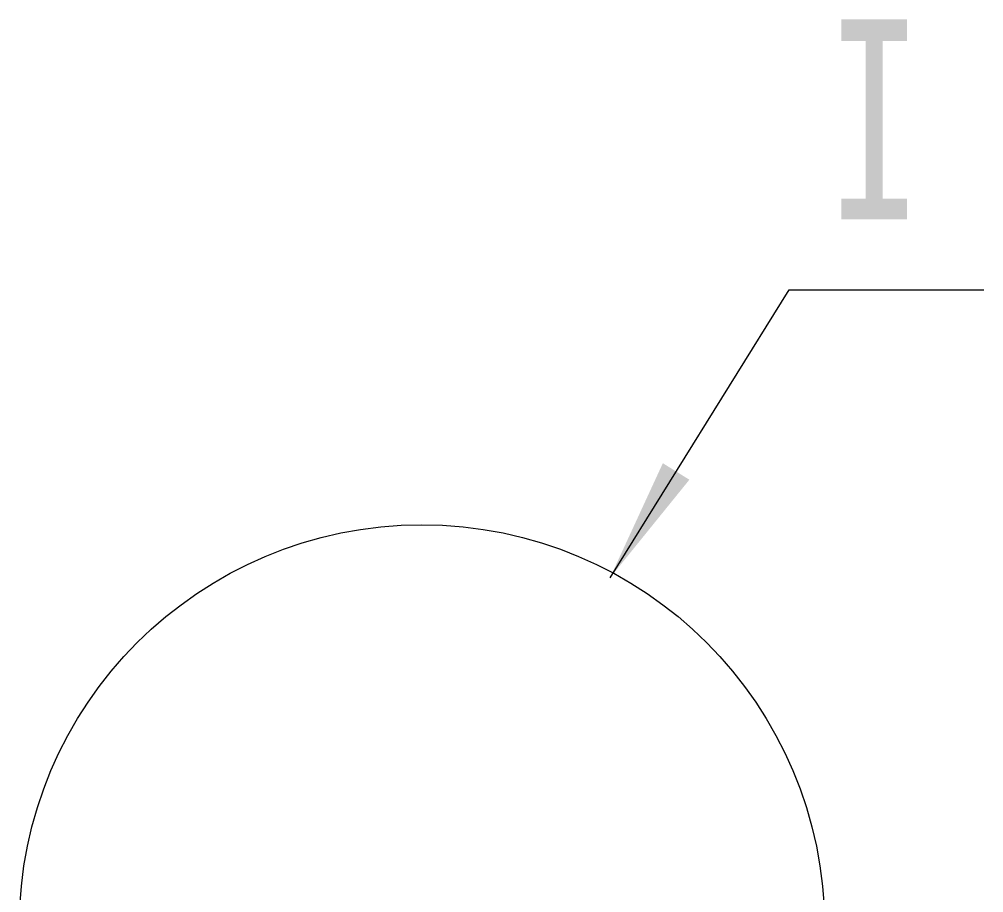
# Model space of a CAD drawing. Header units: millimetres. Extents: x 0 to 420, y 0 to 297.
# Drawn here: x 206.12 to 225.38, y 197.46 to 214.91 of the extents above; entities that cross this region are included whole.
import ezdxf

# ---------------------------------------------------------------- set-up
doc = ezdxf.new("R2010")
doc.units = ezdxf.units.MM
doc.header["$LTSCALE"] = 10
doc.linetypes.add('CENTER2', pattern=[28.574999, 19.049999, -3.175, 3.175, -3.175])
for name, color, linetype, lineweight in [('6文字层', 3, 'Continuous', 18), ('LAYER1', 1, 'CENTER2', 18), ('LAYER3', 4, 'Continuous', 18)]:
    doc.layers.add(name, color=color, linetype=linetype, lineweight=lineweight)
doc.styles.add('STYLE1', font='', dxfattribs={"width": 0.67})
doc.styles.get('STYLE1').set_extended_font_data('宋体')

# ---------------------------------------------------------------- blocks, each defined once
blk = doc.blocks.new('*X22')
at = {"layer": 'LAYER3', "linetype": 'Continuous'}
blk.add_hatch(color=0, dxfattribs=at).paths.add_polyline_path([(217.92, 203.754), (218.975, 206.043), (219.505, 205.713)], flags=0)
at = {"layer": 'LAYER3', "color": 0, "linetype": 'Continuous'}
for p, q in [((217.92, 203.754), (221.498, 209.51)), ((221.498, 209.51), (225.384, 209.51))]:
    blk.add_line(p, q, dxfattribs=at)
at = {"layer": 'LAYER3', "color": 0}
blk.add_line((225.384, 209.51), (225.384, 209.51), dxfattribs=at)

msp = doc.modelspace()

# ---------------------------------------------------------------- linework, layer by layer
at = {"layer": 'LAYER1', "linetype": 'Continuous'}
msp.add_circle((214.1624, 196.77081), 8.04273, dxfattribs=at)

# ---------------------------------------------------------------- block references
at = {"layer": 'LAYER3'}
msp.add_blockref('*X22', (0, 0), dxfattribs=at)

# ---------------------------------------------------------------- texts
at = {"layer": '6文字层', "style": 'STYLE1', "width": 0.67}
msp.add_text('I', height=4, dxfattribs=at).set_placement((222.28375, 210.91225))

doc.saveas('drawing.dxf')
